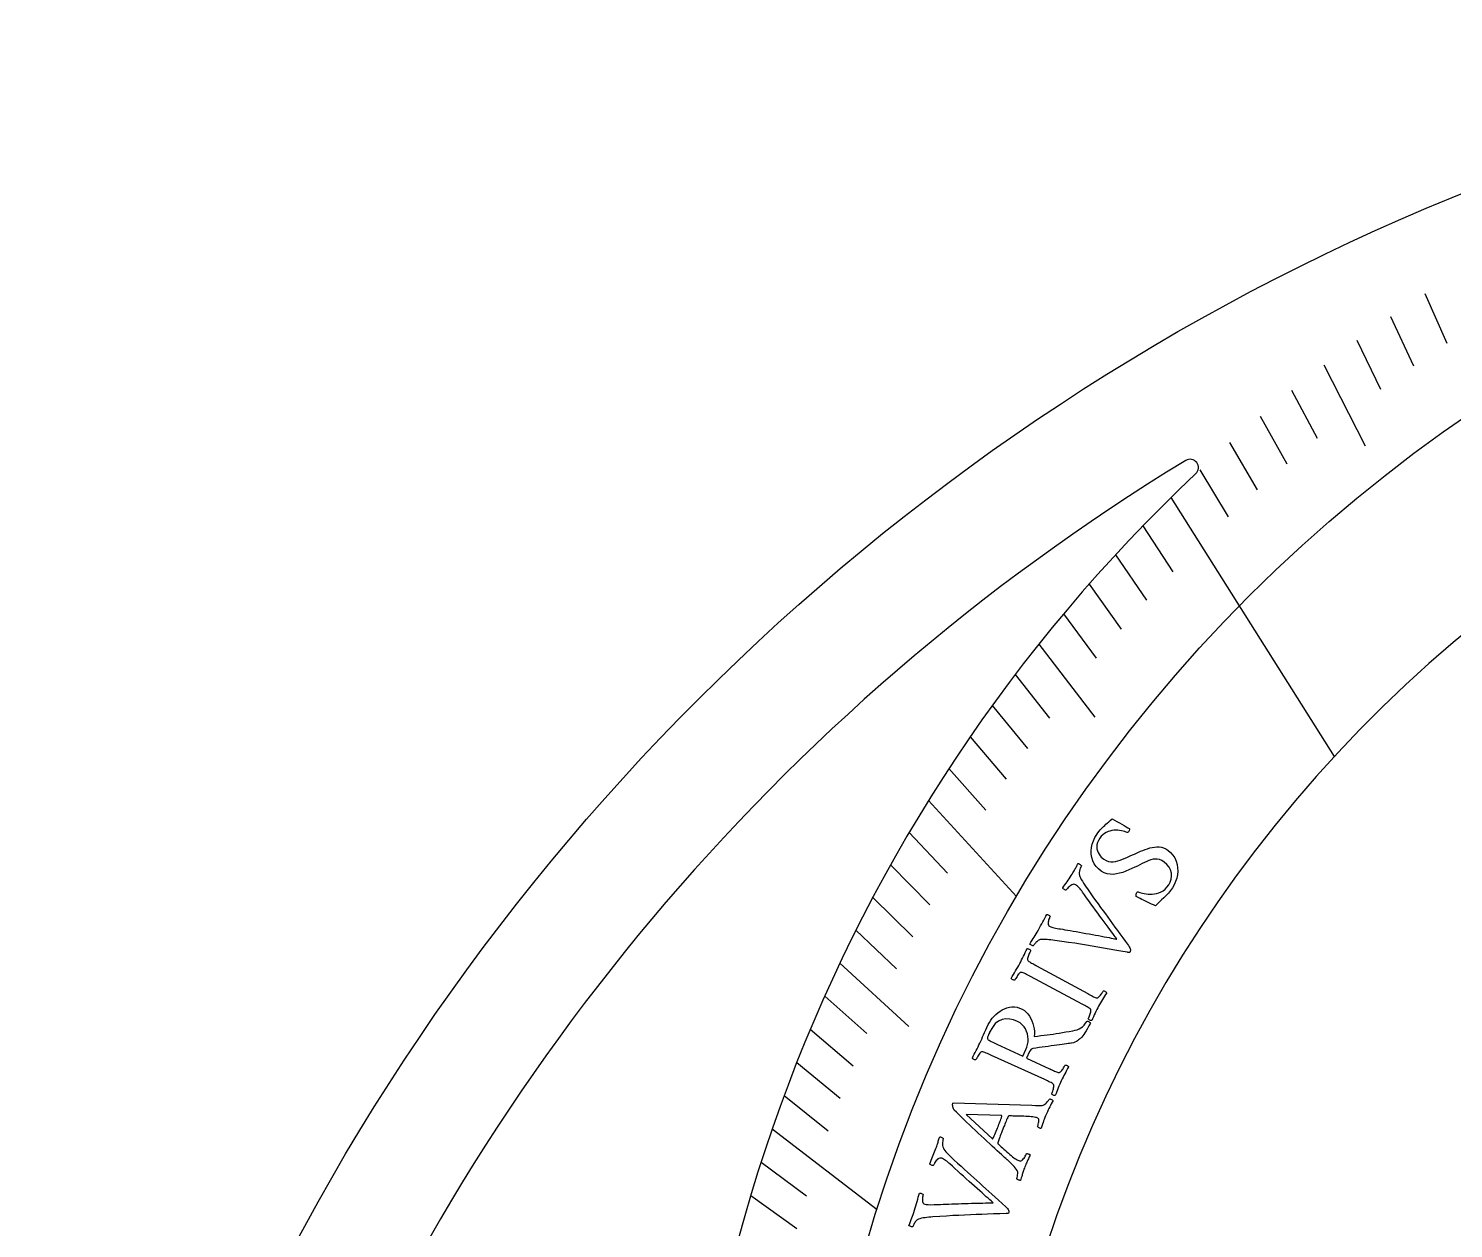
# Model space of a CAD drawing. Header units: millimetres. Extents: x -68 to 68, y -68 to 68.
# Drawn here: x -68.4 to -25.81, y 32.53 to 68.4 of the extents above; entities that cross this region are included whole.
import ezdxf

# ---------------------------------------------------------------- set-up
doc = ezdxf.new("R2010")
doc.units = ezdxf.units.MM
for name, color, linetype in [('CUT_INNER', 6, 'Continuous'), ('CUT_OUTER', 1, 'Continuous'), ('ENGRAVE', 7, 'Continuous'), ('ENGRAVE_FINE', 8, 'Continuous'), ('TEXT', 5, 'Continuous')]:
    doc.layers.add(name, color=color, linetype=linetype)

msp = doc.modelspace()

# ---------------------------------------------------------------- linework, layer by layer
at = {"layer": 'CUT_INNER'}
for centre, radius, start, end in [((-0.0004, 19.5461), 39.9617, 92.33418, 181.85354), ((-0.0002, -0.0001), 64.9798, 121.35855, 268.567248), ((-33.6846, 55.2747), 0.25, 313.41909, 121.46484), ((-0.0004, 19.5457), 48.8539, 133.31217, 237.24056)]:
    msp.add_arc(centre, radius, start, end, dxfattribs=at)
at = {"layer": 'CUT_OUTER'}
msp.add_circle((0, 0), 68.4, dxfattribs=at)
at = {"layer": 'ENGRAVE'}
for points in [[(-34.256, 54.3777), (-29.3789, 46.6357)], [(-41.4987, 45.3256), (-38.8707, 42.4553)], [(-46.173, 35.5079), (-43.0368, 33.0961)]]:
    msp.add_lwpolyline(points, dxfattribs=at)
msp.add_circle((0, 19.5457), 45.1196, dxfattribs=at)
at = {"layer": 'ENGRAVE_FINE'}
for points in [[(-26.6634, 60.4823), (-26.0089, 58.9976)], [(-27.6934, 59.7926), (-27.0107, 58.3186)], [(-28.7013, 59.0802), (-27.9906, 57.6172)], [(-29.6866, 58.3458), (-28.4552, 55.9258)], [(-30.6486, 57.5905), (-29.8825, 56.151)], [(-31.5869, 56.8151), (-30.7935, 55.3881)], [(-32.5012, 56.0206), (-31.6807, 54.6063)], [(-33.391, 55.2078), (-32.5437, 53.8068)], [(-35.096, 53.5312), (-34.1958, 52.158)], [(-35.9107, 52.6692), (-34.9844, 51.3106)], [(-36.6998, 51.7927), (-35.7477, 50.4491)], [(-37.4632, 50.9026), (-36.4856, 49.5743)], [(-38.2007, 49.9997), (-36.5282, 47.8106)], [(-38.9123, 49.085), (-37.8847, 47.7887)], [(-39.598, 48.1594), (-38.5457, 46.8796)], [(-40.2575, 47.2237), (-39.181, 45.9609)], [(-40.8911, 46.2788), (-39.7906, 45.0333)], [(-42.0803, 44.3648), (-40.933, 43.1552)], [(-42.6361, 43.3973), (-41.4659, 42.2062)], [(-43.1663, 42.424), (-41.9734, 41.2516)], [(-43.6708, 41.4455), (-42.4558, 40.2923)], [(-44.15, 40.4626), (-42.0862, 38.5711)], [(-44.604, 39.4761), (-43.3457, 38.3624)], [(-45.0331, 38.4867), (-43.7536, 37.3932)], [(-45.4374, 37.495), (-44.1373, 36.4221)], [(-45.8173, 36.5019), (-44.4969, 35.4499)], [(-46.5049, 34.5136), (-45.145, 33.5044)], [(-46.8131, 33.5197), (-45.4341, 32.5323)]]:
    msp.add_lwpolyline(points, dxfattribs=at)
at = {"layer": 'TEXT'}
for points in [[(-36.4745, 44.3053), (-36.4372, 44.3586), (-36.4015, 44.406), (-36.3675, 44.4476), (-36.3352, 44.4834), (-36.303, 44.5161), (-36.2695, 44.5484), (-36.2345, 44.5805), (-36.1981, 44.6122), (-36.1589, 44.6457), (-36.1155, 44.6834), (-36.068, 44.725), (-36.0162, 44.7707), (-35.9434, 44.7348), (-35.8703, 44.697), (-35.7969, 44.6574), (-35.7233, 44.6158), (-35.6543, 44.5758), (-35.5948, 44.5408), (-35.545, 44.5109), (-35.5047, 44.4861), (-35.4968, 44.4802), (-35.4928, 44.4712), (-35.4926, 44.4589), (-35.4963, 44.4434), (-35.502, 44.4273), (-35.5078, 44.4133), (-35.5138, 44.4013), (-35.5199, 44.3915), (-35.5289, 44.3804), (-35.5387, 44.3718), (-35.5494, 44.3657), (-35.5608, 44.3622), (-35.5967, 44.3794), (-35.6376, 44.3948), (-35.6836, 44.4084), (-35.7347, 44.4203), (-35.7891, 44.4292), (-35.8449, 44.4342), (-35.9022, 44.4352), (-35.961, 44.4322), (-36.02, 44.4244), (-36.078, 44.4111), (-36.1349, 44.3924), (-36.1907, 44.3683), (-36.2438, 44.3377), (-36.2926, 44.2999), (-36.3371, 44.2548), (-36.3773, 44.2023), (-36.42, 44.1313), (-36.4499, 44.063), (-36.4672, 43.9974), (-36.4718, 43.9345), (-36.4663, 43.8748), (-36.4534, 43.8187), (-36.4329, 43.7663), (-36.405, 43.7174), (-36.3721, 43.6728), (-36.3367, 43.633), (-36.2986, 43.598), (-36.258, 43.5679), (-36.1897, 43.5293), (-36.1209, 43.5036), (-36.0518, 43.4908), (-35.9823, 43.4909), (-35.9122, 43.5006), (-35.8415, 43.5169), (-35.7702, 43.5397), (-35.6982, 43.569), (-35.6255, 43.6013), (-35.5523, 43.6335), (-35.4784, 43.6654), (-35.404, 43.697), (-35.3478, 43.7221), (-35.2889, 43.7485), (-35.2271, 43.776), (-35.1625, 43.8047), (-35.0959, 43.8329), (-35.0283, 43.8588), (-34.9595, 43.8826), (-34.8896, 43.9041), (-34.8192, 43.9213), (-34.7491, 43.9322), (-34.6793, 43.9366), (-34.6098, 43.9346), (-34.5414, 43.9247), (-34.4749, 43.905), (-34.4105, 43.8758), (-34.348, 43.8371), (-34.2644, 43.7686), (-34.1951, 43.6914), (-34.1399, 43.6055), (-34.0986, 43.5111), (-34.0706, 43.4115), (-34.0552, 43.3103), (-34.0522, 43.2073), (-34.0616, 43.1027), (-34.0828, 42.9994), (-34.115, 42.9004), (-34.1583, 42.8057), (-34.2126, 42.7153), (-34.2708, 42.6342), (-34.3326, 42.5578), (-34.398, 42.4858), (-34.4671, 42.4184), (-34.5358, 42.3545), (-34.5998, 42.2934), (-34.6594, 42.2351), (-34.7144, 42.1796), (-34.7727, 42.2033), (-34.8324, 42.2288), (-34.8934, 42.256), (-34.9557, 42.285), (-35.0167, 42.3141), (-35.0736, 42.3418), (-35.1265, 42.3681), (-35.1753, 42.393), (-35.2175, 42.4149), (-35.2507, 42.4326), (-35.2748, 42.4459), (-35.2898, 42.4549), (-35.2924, 42.4695), (-35.2938, 42.4843), (-35.2942, 42.4994), (-35.2935, 42.5147), (-35.2914, 42.5297), (-35.2875, 42.5439), (-35.2821, 42.5574), (-35.2749, 42.57), (-35.2636, 42.583), (-35.2504, 42.5903), (-35.2352, 42.5919), (-35.2182, 42.5879), (-35.187, 42.577), (-35.1493, 42.566), (-35.1052, 42.5547), (-35.0547, 42.5432), (-34.9993, 42.5333), (-34.9407, 42.5269), (-34.879, 42.5238), (-34.814, 42.5242), (-34.7477, 42.5297), (-34.682, 42.5424), (-34.6169, 42.5621), (-34.5524, 42.5889), (-34.4898, 42.6248), (-34.4307, 42.6719), (-34.3749, 42.7301), (-34.3224, 42.7996), (-34.2766, 42.8818), (-34.2476, 42.9681), (-34.2356, 43.0586), (-34.2404, 43.1534), (-34.2642, 43.2469), (-34.3091, 43.3331), (-34.3751, 43.4121), (-34.4625, 43.4839), (-34.5319, 43.5262), (-34.5991, 43.5552), (-34.6641, 43.5708), (-34.7269, 43.573), (-34.789, 43.5652), (-34.8518, 43.5507), (-34.9152, 43.5295), (-34.9794, 43.5017), (-35.045, 43.4698), (-35.1127, 43.4364), (-35.1827, 43.4014), (-35.2548, 43.3649), (-35.3381, 43.3259), (-35.4241, 43.2868), (-35.5128, 43.2477), (-35.6041, 43.2086), (-35.697, 43.1734), (-35.7904, 43.1463), (-35.8843, 43.1272), (-35.9787, 43.1162), (-36.0723, 43.117), (-36.1638, 43.1335), (-36.2531, 43.1658), (-36.3402, 43.2139), (-36.4244, 43.2776), (-36.4946, 43.35), (-36.5506, 43.431), (-36.5924, 43.5208), (-36.6207, 43.6163), (-36.6362, 43.7145), (-36.6388, 43.8151), (-36.6286, 43.9183), (-36.6064, 44.0209), (-36.5734, 44.1196), (-36.5294, 44.2144), (-36.4745, 44.3053)], [(-38.2165, 41.4539), (-38.1822, 41.5144), (-38.1491, 41.5743), (-38.1171, 41.6335), (-38.0862, 41.6922), (-38.0559, 41.7502), (-38.0255, 41.8076), (-37.9951, 41.8644), (-37.9647, 41.9205), (-37.9539, 41.9184), (-37.9405, 41.9132), (-37.9243, 41.9048), (-37.9054, 41.8932), (-37.888, 41.8808), (-37.8759, 41.8701), (-37.8693, 41.8609), (-37.8681, 41.8534), (-37.8734, 41.8431), (-37.8805, 41.8271), (-37.8894, 41.8056), (-37.9, 41.7784), (-37.9104, 41.7483), (-37.9186, 41.7178), (-37.9244, 41.687), (-37.9281, 41.6558), (-37.9271, 41.6265), (-37.9192, 41.6014), (-37.9043, 41.5804), (-37.8824, 41.5636), (-37.8433, 41.5465), (-37.7838, 41.5289), (-37.7041, 41.5108), (-37.6042, 41.492), (-37.5516, 41.4831), (-37.4911, 41.4728), (-37.4225, 41.4613), (-37.3458, 41.4483), (-37.2632, 41.4343), (-37.1765, 41.4192), (-37.0858, 41.4033), (-36.9911, 41.3863), (-36.8943, 41.3689), (-36.7975, 41.3516), (-36.7006, 41.3344), (-36.6036, 41.3173), (-36.5085, 41.3004), (-36.4175, 41.2839), (-36.3304, 41.2677), (-36.2474, 41.252), (-36.1701, 41.2372), (-36.1002, 41.2236), (-36.0378, 41.2114), (-35.9827, 41.2006), (-35.9373, 41.1916), (-35.9034, 41.1851), (-35.8813, 41.181), (-35.8708, 41.1794), (-35.8797, 41.1923), (-35.8962, 41.2154), (-35.9203, 41.2485), (-35.9521, 41.2918), (-35.9902, 41.3434), (-36.0333, 41.4015), (-36.0812, 41.466), (-36.1341, 41.537), (-36.1908, 41.6133), (-36.2502, 41.6935), (-36.3123, 41.7778), (-36.3772, 41.8662), (-36.4435, 41.957), (-36.5103, 42.0485), (-36.5774, 42.1409), (-36.6449, 42.234), (-36.7116, 42.3263), (-36.7761, 42.4159), (-36.8385, 42.5028), (-36.8989, 42.5871), (-36.9218, 42.6186), (-36.9461, 42.6498), (-36.9719, 42.6806), (-36.9992, 42.7111), (-37.0265, 42.7394), (-37.0527, 42.7638), (-37.0776, 42.7842), (-37.1012, 42.8007), (-37.1298, 42.8142), (-37.1587, 42.8193), (-37.188, 42.816), (-37.2177, 42.8041), (-37.2466, 42.7869), (-37.274, 42.7673), (-37.2997, 42.7453), (-37.3237, 42.7211), (-37.3448, 42.6974), (-37.3619, 42.6773), (-37.3749, 42.6608), (-37.3838, 42.6479), (-37.3935, 42.6449), (-37.4063, 42.6463), (-37.4222, 42.6523), (-37.4411, 42.6627), (-37.4594, 42.6752), (-37.4731, 42.6876), (-37.4824, 42.6998), (-37.4871, 42.7117), (-37.4546, 42.7601), (-37.4226, 42.8069), (-37.3912, 42.8522), (-37.3604, 42.8959), (-37.3297, 42.9397), (-37.2988, 42.9852), (-37.2676, 43.0325), (-37.2362, 43.0816), (-37.2108, 43.122), (-37.1883, 43.1582), (-37.1688, 43.1901), (-37.1523, 43.2177), (-37.1375, 43.2431), (-37.123, 43.2684), (-37.1089, 43.2937), (-37.0951, 43.3188), (-37.0807, 43.3453), (-37.0644, 43.3745), (-37.0463, 43.4065), (-37.0264, 43.4412), (-37.0157, 43.4386), (-37.0023, 43.4322), (-36.9863, 43.4222), (-36.9677, 43.4086), (-36.9506, 43.3946), (-36.939, 43.3835), (-36.933, 43.3755), (-36.9326, 43.3703), (-36.9409, 43.355), (-36.9515, 43.3312), (-36.9646, 43.2989), (-36.9799, 43.258), (-36.993, 43.2133), (-36.9991, 43.1698), (-36.9982, 43.1274), (-36.9904, 43.086), (-36.9795, 43.0541), (-36.9611, 43.0139), (-36.9353, 42.9655), (-36.9019, 42.9088), (-36.8648, 42.8493), (-36.8277, 42.792), (-36.7906, 42.7372), (-36.7536, 42.6847), (-36.6676, 42.5633), (-36.5849, 42.4473), (-36.5056, 42.3366), (-36.4297, 42.2312), (-36.3562, 42.1294), (-36.284, 42.0293), (-36.2131, 41.9309), (-36.1435, 41.8343), (-36.0739, 41.7377), (-36.0027, 41.6395), (-35.93, 41.5398), (-35.8557, 41.4384), (-35.7786, 41.3335), (-35.6977, 41.2228), (-35.6127, 41.1064), (-35.5237, 40.9845), (-35.501, 40.9511), (-35.4841, 40.9203), (-35.473, 40.8921), (-35.4676, 40.8665), (-35.4667, 40.8431), (-35.4691, 40.8213), (-35.4748, 40.8012), (-35.4837, 40.7827), (-35.4882, 40.7785), (-35.4953, 40.7765), (-35.5051, 40.7767), (-35.5176, 40.779), (-35.5306, 40.782), (-35.542, 40.7841), (-35.5519, 40.7852), (-35.5602, 40.7853), (-35.7484, 40.8196), (-35.9304, 40.8523), (-36.1062, 40.8834), (-36.2758, 40.913), (-36.4431, 40.9417), (-36.6119, 40.9703), (-36.7823, 40.9986), (-36.9543, 41.0266), (-37.1317, 41.0547), (-37.3185, 41.083), (-37.5149, 41.1114), (-37.7207, 41.1398), (-37.7838, 41.1487), (-37.844, 41.1562), (-37.9014, 41.1622), (-37.956, 41.167), (-38.0086, 41.1699), (-38.06, 41.1705), (-38.1103, 41.1689), (-38.1594, 41.165), (-38.1798, 41.1615), (-38.2009, 41.1534), (-38.2228, 41.1407), (-38.2455, 41.1234), (-38.2678, 41.1036), (-38.2886, 41.0832), (-38.3079, 41.0622), (-38.3256, 41.0408), (-38.3413, 41.0203), (-38.3543, 41.0024), (-38.3647, 40.9871), (-38.3724, 40.9743), (-38.3764, 40.9744), (-38.3863, 40.9784), (-38.4022, 40.9863), (-38.4239, 40.9981), (-38.4456, 41.0105), (-38.4613, 41.0202), (-38.471, 41.0272), (-38.4748, 41.0315), (-38.438, 41.0927), (-38.404, 41.1481), (-38.3728, 41.1979), (-38.3444, 41.2421), (-38.3162, 41.2863), (-38.2855, 41.3364), (-38.2523, 41.3923), (-38.2165, 41.4539)], [(-38.7761, 40.4476), (-38.7465, 40.5033), (-38.7178, 40.5586), (-38.6902, 40.6135), (-38.6636, 40.668), (-38.637, 40.7229), (-38.6095, 40.7788), (-38.5809, 40.8357), (-38.5514, 40.8937), (-38.5391, 40.8955), (-38.5252, 40.8936), (-38.5097, 40.888), (-38.4927, 40.8787), (-38.4766, 40.8677), (-38.464, 40.8571), (-38.4547, 40.8468), (-38.4488, 40.8369), (-38.4562, 40.8228), (-38.4654, 40.8036), (-38.4766, 40.7793), (-38.4898, 40.7497), (-38.5033, 40.7179), (-38.5155, 40.6866), (-38.5265, 40.6559), (-38.5363, 40.6258), (-38.5432, 40.5985), (-38.5455, 40.5762), (-38.5434, 40.5588), (-38.5367, 40.5465), (-38.5197, 40.5306), (-38.4993, 40.5143), (-38.4755, 40.4978), (-38.4483, 40.481), (-38.4187, 40.4638), (-38.3875, 40.446), (-38.3548, 40.4277), (-38.3206, 40.409), (-38.3151, 40.406), (-38.3096, 40.403), (-38.3041, 40.4), (-38.2986, 40.397), (-38.293, 40.394), (-38.2875, 40.391), (-38.282, 40.3879), (-38.2765, 40.3849), (-36.7425, 39.5498), (-36.737, 39.5468), (-36.7314, 39.5438), (-36.7259, 39.5408), (-36.7204, 39.5378), (-36.7149, 39.5347), (-36.7094, 39.5317), (-36.7038, 39.5287), (-36.6983, 39.5257), (-36.6641, 39.5073), (-36.6314, 39.4899), (-36.6002, 39.4736), (-36.5704, 39.4585), (-36.5424, 39.4451), (-36.5162, 39.4342), (-36.492, 39.4259), (-36.4697, 39.4201), (-36.4573, 39.4215), (-36.4424, 39.4287), (-36.4249, 39.4415), (-36.405, 39.4599), (-36.3841, 39.482), (-36.3639, 39.5056), (-36.3442, 39.5307), (-36.3253, 39.5573), (-36.3082, 39.5826), (-36.2943, 39.6037), (-36.2835, 39.6208), (-36.2759, 39.6336), (-36.2645, 39.6337), (-36.251, 39.631), (-36.2354, 39.6258), (-36.2176, 39.6178), (-36.2008, 39.6083), (-36.1877, 39.5983), (-36.1786, 39.5878), (-36.1733, 39.5768), (-36.2064, 39.5254), (-36.2385, 39.4749), (-36.2698, 39.4254), (-36.3001, 39.3768), (-36.3297, 39.3281), (-36.359, 39.2784), (-36.3879, 39.2275), (-36.4164, 39.1756), (-36.4435, 39.1245), (-36.47, 39.0725), (-36.496, 39.0197), (-36.5215, 38.966), (-36.5467, 38.9116), (-36.5718, 38.8566), (-36.5968, 38.801), (-36.6218, 38.7447), (-36.6338, 38.7431), (-36.6476, 38.7449), (-36.6632, 38.7503), (-36.6804, 38.7592), (-36.6968, 38.7697), (-36.7098, 38.7798), (-36.7194, 38.7896), (-36.7256, 38.7992), (-36.719, 38.8126), (-36.7107, 38.8309), (-36.7007, 38.8542), (-36.689, 38.8824), (-36.6771, 38.913), (-36.6668, 38.9435), (-36.6579, 38.9739), (-36.6506, 39.0043), (-36.6458, 39.0317), (-36.6447, 39.0532), (-36.6474, 39.0688), (-36.6538, 39.0785), (-36.6741, 39.0976), (-36.6985, 39.1169), (-36.727, 39.1364), (-36.7596, 39.156), (-36.795, 39.1759), (-36.8319, 39.1963), (-36.8703, 39.2172), (-36.9102, 39.2386), (-38.4512, 40.0608), (-38.4913, 40.0821), (-38.5304, 40.1025), (-38.5685, 40.122), (-38.6056, 40.1407), (-38.6408, 40.1572), (-38.6735, 40.1702), (-38.7036, 40.1796), (-38.7312, 40.1855), (-38.7444, 40.1859), (-38.7596, 40.179), (-38.7769, 40.1649), (-38.7963, 40.1435), (-38.8165, 40.1179), (-38.8364, 40.0913), (-38.856, 40.0635), (-38.8752, 40.0346), (-38.8926, 40.0074), (-38.9068, 39.9846), (-38.9178, 39.9663), (-38.9255, 39.9524), (-38.937, 39.9519), (-38.9507, 39.9539), (-38.9665, 39.9587), (-38.9845, 39.9661), (-39.0016, 39.9752), (-39.0148, 39.985), (-39.024, 39.9956), (-39.0293, 40.0069), (-38.997, 40.0638), (-38.9645, 40.12), (-38.932, 40.1756), (-38.8994, 40.2305), (-38.8673, 40.285), (-38.836, 40.3394), (-38.8056, 40.3935), (-38.7761, 40.4476)], [(-39.7136, 38.6255), (-39.6795, 38.6899), (-39.6395, 38.7526), (-39.5938, 38.8138), (-39.5424, 38.8733), (-39.4863, 38.9294), (-39.4268, 38.9803), (-39.3639, 39.0261), (-39.2976, 39.0667), (-39.2285, 39.1007), (-39.1573, 39.1264), (-39.084, 39.1439), (-39.0085, 39.1533), (-38.9318, 39.1529), (-38.8546, 39.1412), (-38.7768, 39.1184), (-38.6986, 39.0843), (-38.636, 39.0468), (-38.579, 39.0005), (-38.5277, 38.9453), (-38.4819, 38.8814), (-38.442, 38.8114), (-38.4084, 38.7382), (-38.381, 38.6617), (-38.3599, 38.5819), (-38.3453, 38.5016), (-38.3378, 38.4234), (-38.3373, 38.3473), (-38.3438, 38.2732), (-38.2405, 38.2835), (-38.1411, 38.2941), (-38.0455, 38.3053), (-37.9536, 38.3169), (-37.8635, 38.3291), (-37.7733, 38.3423), (-37.6828, 38.3563), (-37.5921, 38.3712), (-37.4988, 38.3869), (-37.4007, 38.4034), (-37.2977, 38.4206), (-37.1898, 38.4386), (-37.1207, 38.4533), (-37.0572, 38.4728), (-36.9995, 38.4971), (-36.9475, 38.5262), (-36.899, 38.5627), (-36.852, 38.6087), (-36.8063, 38.6644), (-36.7619, 38.7298), (-36.7498, 38.731), (-36.7358, 38.7278), (-36.72, 38.7201), (-36.7024, 38.708), (-36.6859, 38.695), (-36.6733, 38.6847), (-36.6646, 38.677), (-36.6598, 38.6719), (-36.7052, 38.5867), (-36.748, 38.5099), (-36.7885, 38.4413), (-36.8266, 38.381), (-36.8618, 38.329), (-36.8936, 38.2853), (-36.922, 38.2499), (-36.9469, 38.2229), (-36.9657, 38.207), (-36.9883, 38.1885), (-37.015, 38.1674), (-37.0455, 38.1435), (-37.0811, 38.1202), (-37.1228, 38.1004), (-37.1705, 38.0842), (-37.2244, 38.0715), (-37.2496, 38.0673), (-37.2841, 38.0619), (-37.328, 38.0554), (-37.3812, 38.0476), (-37.4421, 38.039), (-37.5091, 38.0298), (-37.5822, 38.02), (-37.6614, 38.0096), (-37.7451, 37.9985), (-37.8315, 37.987), (-37.9209, 37.9749), (-38.013, 37.9622), (-38.106, 37.9494), (-38.1978, 37.937), (-38.2886, 37.925), (-38.3781, 37.9135), (-38.4069, 37.9044), (-38.4331, 37.8859), (-38.4569, 37.8579), (-38.4781, 37.8206), (-38.5703, 37.6253), (-37.88, 37.3017), (-37.8743, 37.2991), (-37.8686, 37.2964), (-37.8629, 37.2937), (-37.8573, 37.2911), (-37.8516, 37.2884), (-37.8459, 37.2857), (-37.8402, 37.2831), (-37.8345, 37.2804), (-37.7992, 37.264), (-37.7655, 37.2486), (-37.7334, 37.2343), (-37.7028, 37.2209), (-37.674, 37.2093), (-37.6472, 37.2), (-37.6226, 37.1932), (-37.5999, 37.1887), (-37.5876, 37.1909), (-37.5732, 37.1989), (-37.5565, 37.2127), (-37.5377, 37.2324), (-37.5182, 37.2557), (-37.4994, 37.2804), (-37.4814, 37.3066), (-37.464, 37.3343), (-37.4485, 37.3606), (-37.4359, 37.3826), (-37.4261, 37.4002), (-37.4194, 37.4135), (-37.408, 37.4142), (-37.3944, 37.4124), (-37.3784, 37.4081), (-37.3602, 37.4013), (-37.3428, 37.3928), (-37.3292, 37.3836), (-37.3195, 37.3736), (-37.3135, 37.363), (-37.3434, 37.3097), (-37.3725, 37.2573), (-37.4007, 37.206), (-37.428, 37.1557), (-37.4547, 37.1053), (-37.4809, 37.0539), (-37.5067, 37.0014), (-37.532, 36.9479), (-37.5559, 36.8952), (-37.5793, 36.8418), (-37.6021, 36.7875), (-37.6243, 36.7323), (-37.6461, 36.6765), (-37.6679, 36.6201), (-37.6895, 36.563), (-37.7111, 36.5054), (-37.723, 36.503), (-37.7369, 36.5041), (-37.7527, 36.5085), (-37.7704, 36.5163), (-37.7874, 36.5258), (-37.801, 36.5351), (-37.8112, 36.5444), (-37.818, 36.5535), (-37.8122, 36.5673), (-37.8051, 36.5861), (-37.7965, 36.6099), (-37.7865, 36.6387), (-37.7765, 36.67), (-37.768, 36.7011), (-37.761, 36.732), (-37.7554, 36.7628), (-37.7523, 36.7904), (-37.7526, 36.8119), (-37.7562, 36.8273), (-37.7631, 36.8366), (-37.7846, 36.8545), (-37.8101, 36.8723), (-37.8397, 36.89), (-37.8734, 36.9076), (-37.9099, 36.9253), (-37.948, 36.9435), (-37.9876, 36.9621), (-38.0287, 36.9811), (-39.6182, 37.7051), (-39.6595, 37.7239), (-39.6998, 37.7419), (-39.739, 37.7591), (-39.7771, 37.7755), (-39.8133, 37.7898), (-39.8467, 37.8008), (-39.8774, 37.8084), (-39.9052, 37.8126), (-39.9184, 37.8122), (-39.9332, 37.8044), (-39.9496, 37.7893), (-39.9676, 37.7668), (-39.9862, 37.7402), (-40.0043, 37.7127), (-40.0219, 37.6844), (-40.039, 37.6553), (-40.0543, 37.6279), (-40.0668, 37.605), (-40.0765, 37.5864), (-40.0833, 37.5722), (-40.0948, 37.571), (-40.1086, 37.5722), (-40.1247, 37.576), (-40.1431, 37.5823), (-40.1607, 37.5904), (-40.1744, 37.5994), (-40.1843, 37.6094), (-40.1903, 37.6204), (-40.1614, 37.679), (-40.1326, 37.7367), (-40.1038, 37.7935), (-40.075, 37.8494), (-40.0465, 37.9049), (-40.0189, 37.9604), (-39.992, 38.0159), (-39.9658, 38.0715), (-39.9388, 38.1303), (-39.9111, 38.1915), (-39.8828, 38.2552), (-39.8538, 38.3212), (-39.823, 38.3907), (-39.7894, 38.4645), (-39.753, 38.5428), (-39.7136, 38.6255)], [(-38.8399, 38.7168), (-38.9588, 38.7651), (-39.0752, 38.7913), (-39.1891, 38.7952), (-39.3005, 38.7768), (-39.4065, 38.7309), (-39.5042, 38.6525), (-39.5934, 38.5415), (-39.6738, 38.3981), (-39.6831, 38.3779), (-39.6941, 38.3528), (-39.7069, 38.3227), (-39.7213, 38.2878), (-39.7334, 38.2535), (-39.7391, 38.2256), (-39.7382, 38.2039), (-39.731, 38.1886), (-39.7142, 38.1722), (-39.6908, 38.1547), (-39.6606, 38.1362), (-39.6236, 38.1166), (-39.5831, 38.0966), (-39.5423, 38.0767), (-39.5011, 38.057), (-39.4596, 38.0373), (-38.684, 37.6786), (-38.5898, 37.8783), (-38.5597, 37.9523), (-38.5384, 38.0285), (-38.5261, 38.107), (-38.5227, 38.1878), (-38.5284, 38.2685), (-38.5434, 38.3464), (-38.5678, 38.4217), (-38.6016, 38.4943), (-38.6454, 38.5617), (-38.6996, 38.6212), (-38.7645, 38.673), (-38.8399, 38.7168)], [(-39.1441, 34.5784), (-39.1492, 34.583), (-39.1645, 34.5968), (-39.19, 34.6199), (-39.2256, 34.6522), (-39.27, 34.6924), (-39.3217, 34.7392), (-39.3807, 34.7925), (-39.4469, 34.8524), (-39.5186, 34.9176), (-39.594, 34.987), (-39.673, 35.0606), (-39.7557, 35.1384), (-39.8408, 35.2188), (-39.9272, 35.3002), (-40.0149, 35.3826), (-40.1037, 35.466), (-40.1922, 35.5493), (-40.2786, 35.6311), (-40.363, 35.7115), (-40.4455, 35.7905), (-40.5244, 35.8665), (-40.5983, 35.938), (-40.6672, 36.0051), (-40.7311, 36.0676), (-40.7428, 36.0846), (-40.7536, 36.1068), (-40.7633, 36.1343), (-40.7721, 36.1669), (-40.7786, 36.1995), (-40.7815, 36.2269), (-40.781, 36.249), (-40.7769, 36.2658), (-40.7753, 36.2695), (-40.7737, 36.2722), (-40.7722, 36.2741), (-40.7708, 36.2752), (-40.7691, 36.2761), (-40.7669, 36.2777), (-40.7642, 36.28), (-40.7608, 36.2829), (-38.4161, 36.2155), (-38.3009, 36.2099), (-38.2147, 36.206), (-38.1573, 36.2039), (-38.1289, 36.2036), (-38.1034, 36.2064), (-38.0774, 36.2143), (-38.0508, 36.2273), (-38.0237, 36.2454), (-37.9974, 36.2666), (-37.9732, 36.2886), (-37.9512, 36.3116), (-37.9313, 36.3355), (-37.9145, 36.3577), (-37.9015, 36.3758), (-37.8923, 36.3896), (-37.887, 36.3992), (-37.8733, 36.4007), (-37.858, 36.3987), (-37.8411, 36.3932), (-37.8227, 36.3841), (-37.8055, 36.3742), (-37.7923, 36.3661), (-37.7832, 36.3598), (-37.7782, 36.3553), (-37.8055, 36.3039), (-37.8312, 36.2552), (-37.8553, 36.2091), (-37.878, 36.1657), (-37.9004, 36.1214), (-37.9239, 36.0725), (-37.9484, 36.019), (-37.974, 35.9609), (-38.0002, 35.8993), (-38.0232, 35.8427), (-38.0431, 35.7913), (-38.0598, 35.7449), (-38.0761, 35.6984), (-38.0943, 35.6462), (-38.1145, 35.5886), (-38.1367, 35.5253), (-38.1486, 35.5226), (-38.1625, 35.5233), (-38.1784, 35.5273), (-38.1963, 35.5347), (-38.2135, 35.5439), (-38.227, 35.5536), (-38.2369, 35.5638), (-38.2433, 35.5744), (-38.2359, 35.5942), (-38.2283, 35.6195), (-38.2203, 35.6503), (-38.212, 35.6865), (-38.2053, 35.7228), (-38.2022, 35.754), (-38.2027, 35.78), (-38.2068, 35.8008), (-38.2131, 35.8113), (-38.2231, 35.8212), (-38.2369, 35.8304), (-38.2543, 35.8389), (-38.2753, 35.846), (-38.3036, 35.8526), (-38.3393, 35.8587), (-38.3824, 35.8642), (-38.4308, 35.8691), (-38.4825, 35.8735), (-38.5377, 35.8772), (-38.5962, 35.8804), (-38.656, 35.8831), (-38.7151, 35.8854), (-38.7735, 35.8873), (-38.8312, 35.8889), (-38.8861, 35.8903), (-38.9358, 35.8914), (-38.9806, 35.8924), (-39.0202, 35.8932), (-39.0527, 35.8939), (-39.076, 35.8943), (-39.0899, 35.8946), (-39.0946, 35.8947), (-39.0952, 35.8944), (-39.0973, 35.8935), (-39.1007, 35.8921), (-39.1055, 35.8901), (-39.1105, 35.8877), (-39.1146, 35.8848), (-39.1176, 35.8815), (-39.1198, 35.8778), (-39.1343, 35.8476), (-39.1498, 35.8139), (-39.1662, 35.7765), (-39.1834, 35.7354), (-39.2008, 35.6933), (-39.2175, 35.6526), (-39.2336, 35.6134), (-39.2491, 35.5756), (-39.2531, 35.5659), (-39.257, 35.5561), (-39.261, 35.5464), (-39.265, 35.5366), (-39.2689, 35.5271), (-39.2725, 35.5181), (-39.276, 35.5095), (-39.2793, 35.5015), (-39.302, 35.445), (-39.3227, 35.3929), (-39.3412, 35.345), (-39.3577, 35.3014), (-39.374, 35.2568), (-39.3918, 35.2061), (-39.4111, 35.1492), (-39.432, 35.0861), (-39.4325, 35.0837), (-39.4324, 35.0806), (-39.4319, 35.0767), (-39.4308, 35.072), (-39.4295, 35.0676), (-39.4287, 35.0644), (-39.4282, 35.0625), (-39.428, 35.0619), (-39.4238, 35.0581), (-39.4114, 35.0468), (-39.3906, 35.0281), (-39.3616, 35.0018), (-39.3268, 34.9704), (-39.2889, 34.9361), (-39.2479, 34.899), (-39.2038, 34.859), (-39.1588, 34.8186), (-39.1149, 34.7801), (-39.0723, 34.7435), (-39.0309, 34.7088), (-38.9902, 34.6747), (-38.9521, 34.6453), (-38.9168, 34.6207), (-38.8841, 34.6006), (-38.8543, 34.5842), (-38.8273, 34.5703), (-38.8034, 34.559), (-38.7824, 34.5502), (-38.7606, 34.546), (-38.738, 34.5502), (-38.7148, 34.5626), (-38.6909, 34.5834), (-38.6676, 34.6089), (-38.6463, 34.6357), (-38.627, 34.6639), (-38.6097, 34.6933), (-38.5951, 34.7207), (-38.5837, 34.7423), (-38.5757, 34.7584), (-38.571, 34.7689), (-38.5636, 34.7701), (-38.5523, 34.7693), (-38.537, 34.7663), (-38.5178, 34.7612), (-38.4982, 34.7548), (-38.4818, 34.7481), (-38.4687, 34.741), (-38.4589, 34.7335), (-38.4746, 34.6992), (-38.4893, 34.6676), (-38.503, 34.6386), (-38.5155, 34.6122), (-38.5276, 34.5871), (-38.5396, 34.5621), (-38.5516, 34.537), (-38.5637, 34.5118), (-38.5762, 34.4846), (-38.5898, 34.4531), (-38.6044, 34.4173), (-38.6201, 34.3772), (-38.6354, 34.3365), (-38.6489, 34.299), (-38.6606, 34.2647), (-38.6705, 34.2336), (-38.6795, 34.204), (-38.6884, 34.1744), (-38.6974, 34.1448), (-38.7063, 34.1152), (-38.7159, 34.0837), (-38.7269, 34.0483), (-38.7394, 34.0091), (-38.7532, 33.966), (-38.7604, 33.9649), (-38.7715, 33.9663), (-38.7864, 33.9702), (-38.8051, 33.9766), (-38.8242, 33.9842), (-38.8402, 33.9918), (-38.8532, 33.9994), (-38.8631, 34.0069), (-38.8566, 34.0277), (-38.8501, 34.0554), (-38.8434, 34.0899), (-38.8367, 34.1313), (-38.8326, 34.1731), (-38.8338, 34.209), (-38.8402, 34.2388), (-38.852, 34.2628), (-38.8798, 34.3052), (-38.9105, 34.3463), (-38.9442, 34.3861), (-38.9809, 34.4247), (-39.0198, 34.4627), (-39.0599, 34.501), (-39.1014, 34.5396), (-39.1441, 34.5784)], [(-40.3769, 35.938), (-39.5934, 35.2134), (-39.5928, 35.2133), (-39.5912, 35.2131), (-39.5885, 35.2127), (-39.5848, 35.2122), (-39.5809, 35.212), (-39.578, 35.2124), (-39.5759, 35.2134), (-39.5747, 35.2151), (-39.5573, 35.2535), (-39.5387, 35.2958), (-39.5188, 35.3418), (-39.4976, 35.3915), (-39.4768, 35.4406), (-39.4584, 35.4846), (-39.4422, 35.5236), (-39.4283, 35.5574), (-39.4107, 35.6015), (-39.3944, 35.6435), (-39.3794, 35.6835), (-39.3658, 35.7215), (-39.3525, 35.7594), (-39.3385, 35.7989), (-39.3237, 35.8402), (-39.3081, 35.8831), (-39.3073, 35.8869), (-39.3079, 35.8904), (-39.3101, 35.8938), (-39.3137, 35.8969), (-39.3176, 35.8995), (-39.3204, 35.9014), (-39.322, 35.9025), (-39.3226, 35.9029)], [(-41.92, 33.0802), (-41.899, 33.1464), (-41.879, 33.2119), (-41.8599, 33.2765), (-41.8418, 33.3402), (-41.8241, 33.4033), (-41.8063, 33.4657), (-41.7883, 33.5275), (-41.7701, 33.5887), (-41.7591, 33.5889), (-41.7449, 33.5866), (-41.7273, 33.5817), (-41.7065, 33.5742), (-41.6868, 33.5658), (-41.6728, 33.5577), (-41.6645, 33.5502), (-41.6617, 33.5431), (-41.6648, 33.5318), (-41.6685, 33.5148), (-41.6727, 33.4919), (-41.6775, 33.4631), (-41.6814, 33.4315), (-41.6831, 33.4), (-41.6825, 33.3686), (-41.6796, 33.3373), (-41.6726, 33.3088), (-41.6596, 33.2859), (-41.6407, 33.2685), (-41.6158, 33.2566), (-41.574, 33.2479), (-41.5122, 33.243), (-41.4305, 33.2417), (-41.3288, 33.244), (-41.2756, 33.2461), (-41.2142, 33.2487), (-41.1447, 33.2515), (-41.067, 33.2547), (-40.9832, 33.258), (-40.8953, 33.2612), (-40.8033, 33.2644), (-40.7071, 33.2674), (-40.6089, 33.2704), (-40.5105, 33.2734), (-40.4121, 33.2766), (-40.3137, 33.2799), (-40.2172, 33.283), (-40.1247, 33.2857), (-40.0362, 33.2879), (-39.9517, 33.2897), (-39.873, 33.2912), (-39.8018, 33.2924), (-39.7382, 33.2933), (-39.6821, 33.2941), (-39.6358, 33.2947), (-39.6014, 33.2953), (-39.5788, 33.2959), (-39.5683, 33.2965), (-39.5796, 33.3073), (-39.6005, 33.3264), (-39.631, 33.3539), (-39.6711, 33.3897), (-39.719, 33.4323), (-39.7731, 33.4802), (-39.8334, 33.5334), (-39.8998, 33.592), (-39.971, 33.6549), (-40.0457, 33.7211), (-40.1239, 33.7907), (-40.2056, 33.8638), (-40.2893, 33.9389), (-40.3736, 34.0147), (-40.4584, 34.0911), (-40.5437, 34.1683), (-40.6279, 34.2448), (-40.7096, 34.3191), (-40.7887, 34.3913), (-40.8651, 34.4612), (-40.8941, 34.4873), (-40.9243, 34.5128), (-40.9559, 34.5376), (-40.9889, 34.5618), (-41.0215, 34.5839), (-41.0521, 34.6024), (-41.0807, 34.6172), (-41.1073, 34.6284), (-41.138, 34.6357), (-41.1674, 34.6348), (-41.1953, 34.6254), (-41.2219, 34.6077), (-41.2467, 34.5848), (-41.2694, 34.56), (-41.29, 34.5332), (-41.3085, 34.5045), (-41.3243, 34.477), (-41.3368, 34.4538), (-41.3461, 34.435), (-41.3522, 34.4205), (-41.361, 34.4155), (-41.3738, 34.4143), (-41.3906, 34.4169), (-41.4113, 34.4231), (-41.4317, 34.4316), (-41.4477, 34.4409), (-41.4593, 34.4509), (-41.4664, 34.4616), (-41.4446, 34.5157), (-41.423, 34.5681), (-41.4016, 34.6189), (-41.3805, 34.668), (-41.3595, 34.7171), (-41.3387, 34.7681), (-41.318, 34.8208), (-41.2974, 34.8754), (-41.2809, 34.9202), (-41.2664, 34.9602), (-41.2539, 34.9954), (-41.2435, 35.0258), (-41.2342, 35.0538), (-41.2253, 35.0816), (-41.2167, 35.1092), (-41.2084, 35.1366), (-41.1997, 35.1655), (-41.1898, 35.1975), (-41.1787, 35.2325), (-41.1665, 35.2706), (-41.1554, 35.2702), (-41.141, 35.2667), (-41.1233, 35.2603), (-41.1023, 35.2508), (-41.0826, 35.2406), (-41.069, 35.2322), (-41.0615, 35.2255), (-41.06, 35.2206), (-41.065, 35.2039), (-41.0705, 35.1784), (-41.0765, 35.1441), (-41.0831, 35.1009), (-41.0867, 35.0545), (-41.0836, 35.0107), (-41.074, 34.9693), (-41.0578, 34.9305), (-41.0405, 34.9015), (-41.0143, 34.866), (-40.979, 34.824), (-40.9346, 34.7754), (-40.886, 34.7248), (-40.8379, 34.6765), (-40.7903, 34.6305), (-40.7432, 34.5868), (-40.6339, 34.4858), (-40.5291, 34.3894), (-40.4286, 34.2975), (-40.3325, 34.2101), (-40.2395, 34.1256), (-40.1482, 34.0426), (-40.0585, 33.961), (-39.9705, 33.8808), (-39.8824, 33.8007), (-39.7924, 33.7194), (-39.7006, 33.6369), (-39.607, 33.5531), (-39.5099, 33.4663), (-39.4078, 33.3748), (-39.3006, 33.2785), (-39.1883, 33.1775), (-39.1592, 33.1496), (-39.1363, 33.123), (-39.1196, 33.0977), (-39.1091, 33.0738), (-39.1034, 33.051), (-39.1012, 33.0292), (-39.1026, 33.0083), (-39.1075, 32.9884), (-39.111, 32.9834), (-39.1176, 32.9799), (-39.1272, 32.9781), (-39.1399, 32.9778), (-39.1532, 32.978), (-39.1649, 32.9777), (-39.1747, 32.9767), (-39.1829, 32.9751), (-39.3741, 32.9698), (-39.5589, 32.9641), (-39.7374, 32.9582), (-39.9095, 32.9521), (-40.0791, 32.9457), (-40.2501, 32.9387), (-40.4227, 32.9311), (-40.5967, 32.923), (-40.7761, 32.9138), (-40.9648, 32.9028), (-41.1627, 32.8901), (-41.37, 32.8754), (-41.4335, 32.871), (-41.494, 32.8658), (-41.5515, 32.8599), (-41.6058, 32.8533), (-41.6578, 32.8452), (-41.7083, 32.8352), (-41.7572, 32.8232), (-41.8045, 32.8093), (-41.8236, 32.8016), (-41.8426, 32.7893), (-41.8614, 32.7724), (-41.8801, 32.7508), (-41.8978, 32.7268), (-41.9139, 32.7025), (-41.9284, 32.6781), (-41.9414, 32.6534), (-41.9525, 32.6301), (-41.9615, 32.6099), (-41.9685, 32.5928), (-41.9734, 32.5787), (-41.9774, 32.5779), (-41.9879, 32.5798), (-42.005, 32.5842), (-42.0287, 32.5913), (-42.0525, 32.599), (-42.0699, 32.6052), (-42.0809, 32.6101), (-42.0854, 32.6135), (-42.0621, 32.6809), (-42.0403, 32.7422), (-42.02, 32.7974), (-42.0014, 32.8465), (-41.9829, 32.8956), (-41.9632, 32.9509), (-41.9423, 33.0125), (-41.92, 33.0802)]]:
    msp.add_lwpolyline(points, close=True, dxfattribs=at)

doc.saveas('drawing.dxf')
